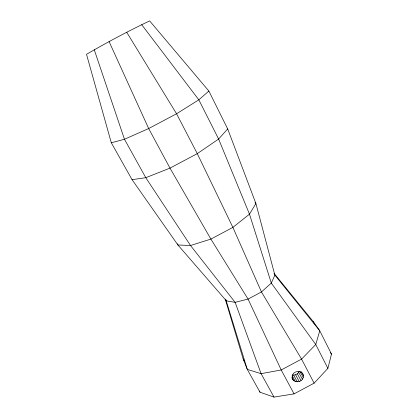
<?xml version="1.0" encoding="UTF-8"?>
<svg xmlns="http://www.w3.org/2000/svg" width="418" height="418" viewBox="0 0 418 418"><rect width="100%" height="100%" fill="white"/><g stroke="black" fill="none" stroke-linecap="round" stroke-linejoin="round"><path stroke-width="0.63" d="M303.243 377.402C305.041 370.296 293.619 369.439 292.302 375.824C290.536 382.909 301.906 383.755 303.243 377.402L299.837 371.294M225.234 299.126L243.182 358.999L247.289 369.402L260.017 392.22L273.999 397.1L294.047 393.871L314.117 383.165L327.879 368.362L331.49 354.109L319.775 330.769L313.291 321.646L273.942 273.2M274.866 275.101L271.308 283.08L261.454 291.947L248.057 299.079L235.13 302.334L226.42 300.887L177.911 244.979L132.057 179.662L111.303 142.778L86.51 54.319C107.092 42.338 128.164 31.167 149.649 20.9L208.864 91.046L227.685 128.916L255.905 203.524L274.866 275.101L319.775 330.769L315.757 344.516L301.571 359.109L281.204 369.967L261.088 373.661L247.289 369.402L225.725 299.236M292.443 374.941C295.171 375.563 298.248 373.917 299.257 371.304M227.685 128.916L218.619 139.042L197.286 153.636L169.995 168.12L145.788 177.697L132.057 179.662M208.864 91.046L198.827 99.824L176.558 113.764L148.677 128.545L124.47 139.257L111.303 142.778M255.048 202.563L255.905 203.524L249.483 214.173L232.889 227.392L210.891 239.086L190.524 245.512L177.911 244.979L177.556 243.746M141.692 24.652L198.827 99.824L218.619 139.042L249.483 214.173L271.308 283.08L315.757 344.516L327.879 368.362M330.419 352.567L331.49 354.109M126.727 32.29L176.558 113.764L197.286 153.636L232.889 227.392L261.454 291.947L301.571 359.109L314.117 383.165M301.253 371.706L303.426 375.573M243.182 358.999L244.452 361.277M298.708 372.438L302.402 379.131M273.999 397.1L261.088 373.661L235.13 302.334L190.524 245.512L145.788 177.697L124.47 139.257L94.254 49.758M297.344 373.833L301.012 380.552M295.599 374.763L299.231 381.503M294.047 393.871L281.204 369.967L248.057 299.079L210.891 239.086L169.995 168.12L148.677 128.545L109.093 41.622M293.682 375.118L297.271 381.864M292.119 375.411L295.374 381.597M292.004 377.36L293.765 380.725M292.051 378.238L292.637 379.356M313.291 321.646L314.461 323.971M259.547 391.065L260.017 392.22"/></g></svg>
